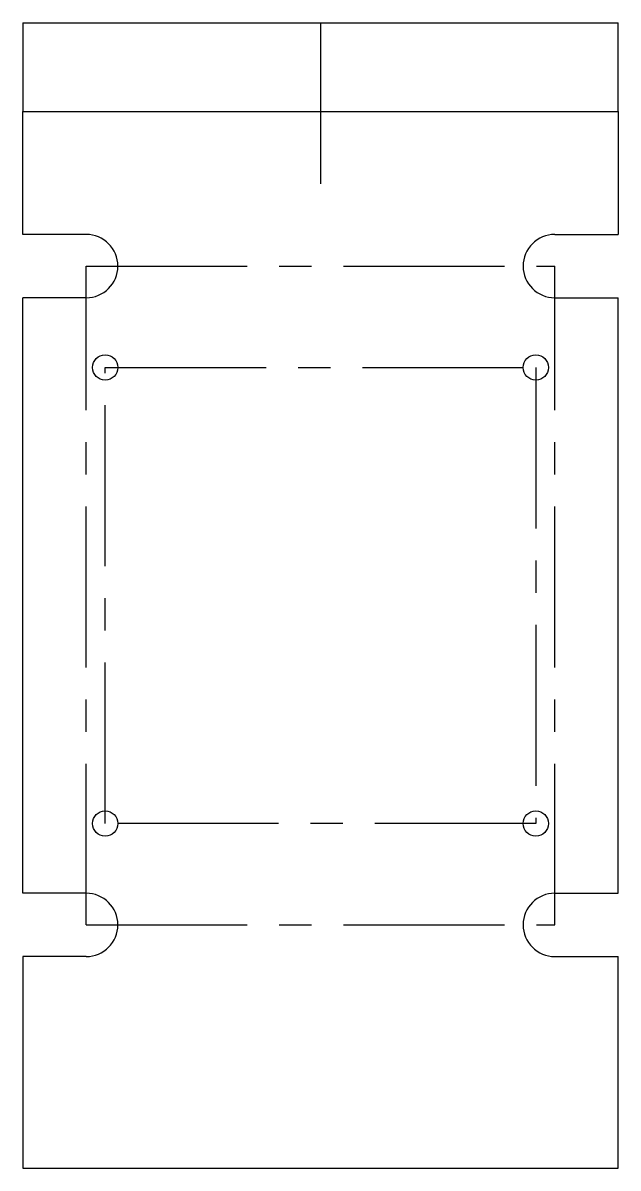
# Model space of a CAD drawing. Header units: millimetres. Extents: x 0 to 47, y 0 to 90.4.
import ezdxf

# ---------------------------------------------------------------- set-up
doc = ezdxf.new("R2010")
doc.units = ezdxf.units.MM
doc.linetypes.add('CENTERX2', pattern=[20.32, 12.7, -2.54, 2.54, -2.54])

msp = doc.modelspace()

# ---------------------------------------------------------------- linework, layer by layer
at = {"color": 7, "linetype": 'Continuous'}
for p, q in [((0, 90.4), (47, 90.4)), ((0, 90.4), (0, 83.4)), ((47, 83.4), (47, 90.4)), ((0, 83.4), (47, 83.4)), ((0, 73.7), (0, 83.4)), ((0, 73.7), (0, 83.4)), ((47, 83.4), (47, 73.7)), ((5, 73.7), (0, 73.7)), ((42, 73.7), (47, 73.7)), ((5, 68.7), (0, 68.7)), ((0, 21.7), (0, 68.7)), ((42, 68.7), (47, 68.7)), ((47, 21.7), (47, 68.7)), ((5, 21.7), (0, 21.7)), ((42, 21.7), (47, 21.7)), ((0, 16.7), (0, 0)), ((5, 16.7), (0, 16.7)), ((42, 16.7), (47, 16.7)), ((47, 0), (47, 16.7)), ((0, 0), (47, 0))]:
    msp.add_line(p, q, dxfattribs=at)
at = {"color": 7, "linetype": 'CENTERX2'}
for p, q in [((23.5, 90.4), (23.5, 76.4)), ((5, 71.2), (42, 71.2)), ((5, 19.2), (5, 71.2)), ((42, 19.2), (42, 71.2)), ((6.5, 27.2), (6.5, 63.2)), ((6.5, 63.2), (40.5, 63.2)), ((40.5, 63.2), (40.5, 27.2)), ((40.5, 27.2), (6.5, 27.2)), ((5, 19.2), (42, 19.2))]:
    msp.add_line(p, q, dxfattribs=at)
at = {"color": 7, "linetype": 'Continuous'}
for centre in [(6.5, 63.2), (40.5, 63.2), (6.5, 27.2), (40.5, 27.2)]:
    msp.add_circle(centre, 1, dxfattribs=at)
for centre, start, end in [((5, 71.2), 270, 90), ((42, 71.2), 90, 270), ((5, 19.2), 270, 90), ((42, 19.2), 90, 270)]:
    msp.add_arc(centre, 2.5, start, end, dxfattribs=at)

doc.saveas('drawing.dxf')
